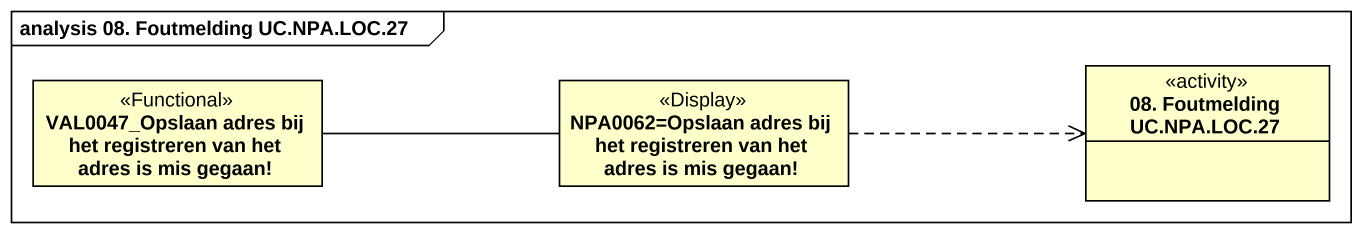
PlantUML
@startuml
mainframe analysis 08. Foutmelding UC.NPA.LOC.27
hide circle
hide empty members
class "VAL0047_Opslaan adres bij het registreren van het adres is mis gegaan!" as VAL0047_Opslaan_adres_bij <<Functional>>
class "NPA0062=Opslaan adres bij het registreren van het adres is mis gegaan!" as NPA0062_Opslaan_adres_bij <<Display>>
class "08. Foutmelding UC.NPA.LOC.27" as c08_Foutmelding_UC_NPA_LOC_27 <<activity>>
VAL0047_Opslaan_adres_bij -right- NPA0062_Opslaan_adres_bij
NPA0062_Opslaan_adres_bij .right.> c08_Foutmelding_UC_NPA_LOC_27
@enduml
